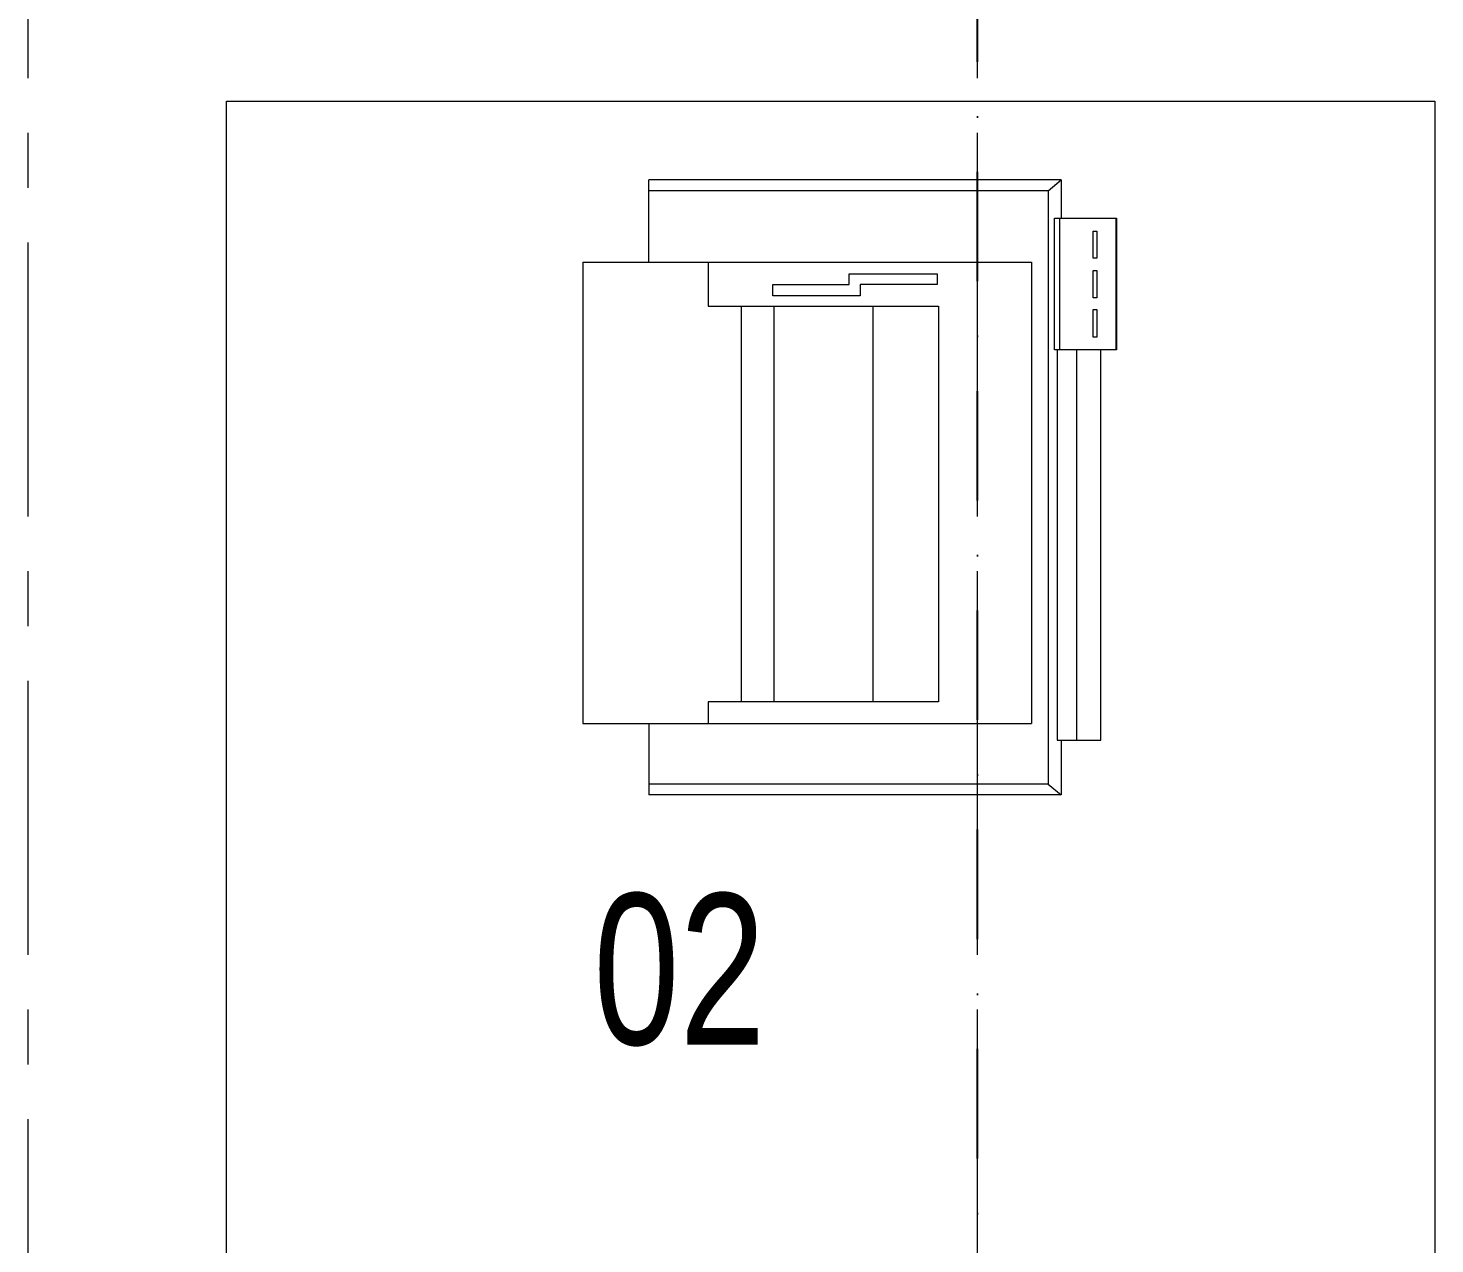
# Model space of a CAD drawing. Header units: millimetres. Extents: x 26027 to 581921, y 7230 to 233891.
# Drawn here: x 480249 to 481064, y 131548 to 132253 of the extents above; entities that cross this region are included whole.
import ezdxf

# ---------------------------------------------------------------- set-up
doc = ezdxf.new("R2010")
doc.units = ezdxf.units.MM
doc.header["$LTSCALE"] = 5
doc.linetypes.add('CENTER', pattern=[50.8, 31.75, -6.35, 6.35, -6.35])
doc.linetypes.add('DASHDOT', pattern=[25.4, 12.7, -6.35, 0, -6.35])
doc.layers.get('0').update_dxf_attribs({"color": 252})
doc.layers.add('axes', color=252, linetype='Continuous')
doc.layers.add('Medical Equipment and Furniture', color=252, linetype='Continuous', lineweight=0)
doc.styles.add('X3G_ENTITY_257CFD', font='swisscl.ttf', dxfattribs={"height": 200})

# ---------------------------------------------------------------- blocks, each defined once
blk = doc.blocks.new('ITPPLT2C-P')
at = {"color": 0}
for p, q in [((0.02286, 0.03177), (0.26184, 0.03177)), ((0.03041, 0.02557), (0.02286, 0.03177)), ((0.02286, 0), (0.02286, 0.03177)), ((0.03041, -0.31823), (0.03041, 0.02557)), ((0.03041, 0.02557), (0.26184, 0.02557)), ((0.26184, -0.00959), (0.26184, 0.03177)), ((0, 0), (0, -0.22622)), ((0.02518, 0), (0, 0)), ((0.01395, 0), (0.01395, -0.22622)), ((0.02518, 0), (0.01395, 0)), ((0.02518, -0.22622), (0.02518, 0)), ((0.0401, -0.27688), (0.0401, -0.00959)), ((0.3, -0.00959), (0.0401, -0.00959)), ((0.22741, -0.02218), (0.22741, -0.00959)), ((0.3, -0.27688), (0.3, -0.00959)), ((0.09395, -0.2515), (0.09395, -0.02218)), ((0.09395, -0.02218), (0.22741, -0.02218)), ((0.13211, -0.2515), (0.13211, -0.02218)), ((0.18945, -0.2515), (0.18945, -0.02218)), ((0.20824, -0.2515), (0.20824, -0.02218)), ((-0.0091, -0.22622), (0.02673, -0.22622)), ((-0.0091, -0.30235), (-0.0091, -0.22622)), ((-0.00872, -0.22622), (0.02363, -0.22622)), ((-0.00872, -0.30235), (-0.00872, -0.22622)), ((0, -0.22622), (0.02518, -0.22622)), ((0.01395, -0.22622), (0.02518, -0.22622)), ((0.02363, -0.22622), (0.02363, -0.30235)), ((0.02673, -0.22622), (0.02673, -0.30235)), ((0.00232, -0.24947), (0.00232, -0.23339)), ((0.00232, -0.23339), (0.00446, -0.23339)), ((0.00446, -0.23339), (0.00446, -0.24947)), ((0.00446, -0.24947), (0.00232, -0.24947)), ((0.22741, -0.2515), (0.09395, -0.2515)), ((0.22741, -0.27688), (0.22741, -0.2515)), ((0.00232, -0.27213), (0.00232, -0.25625)), ((0.00232, -0.25625), (0.00446, -0.25625)), ((0.00446, -0.25625), (0.00446, -0.27213)), ((0.13947, -0.2575), (0.19003, -0.2575)), ((0.13947, -0.26409), (0.13947, -0.2575)), ((0.19003, -0.2575), (0.19003, -0.26409)), ((0.09472, -0.2701), (0.09472, -0.26409)), ((0.09472, -0.26409), (0.13947, -0.26409)), ((0.19003, -0.26409), (0.14567, -0.26409)), ((0.14567, -0.26409), (0.14567, -0.2701)), ((0.00446, -0.27213), (0.00232, -0.27213)), ((0.3, -0.27688), (0.0401, -0.27688)), ((0.14567, -0.2701), (0.09472, -0.2701)), ((0.26184, -0.27688), (0.26184, -0.32462)), ((0.00232, -0.29499), (0.00232, -0.2793)), ((0.00232, -0.2793), (0.00446, -0.2793)), ((0.00446, -0.2793), (0.00446, -0.29499)), ((0.00446, -0.29499), (0.00232, -0.29499)), ((0.02673, -0.30235), (-0.0091, -0.30235)), ((0.02363, -0.30235), (-0.00872, -0.30235)), ((0.02286, -0.32462), (0.02286, -0.30235)), ((0.03041, -0.31823), (0.02286, -0.32462)), ((0.02286, -0.32462), (0.26184, -0.32462)), ((0.03041, -0.31823), (0.26184, -0.31823))]:
    blk.add_line(p, q, dxfattribs=at)

msp = doc.modelspace()

# ---------------------------------------------------------------- linework, layer by layer
at = {"layer": 'axes', "linetype": 'CENTER', "lineweight": 0}
for p, q in [((480248.77, 120285.58, 0), (480248.77, 230811.1, 0)), ((480798.77, 120285.58, 0), (480798.77, 230811.1, 0))]:
    msp.add_line(p, q, dxfattribs=at)
at = {"layer": 'axes', "linetype": 'DASHDOT'}
msp.add_line((480798.77, 120285.58, 0), (480798.77, 230811.1, 0), dxfattribs=at)
at = {"layer": 'Medical Equipment and Furniture', "elevation": 1.24}
msp.add_lwpolyline([(481063.77, 132210.26), (481063.77, 128210.26), (480363.77, 128210.26), (480363.77, 132210.26), (481063.77, 132210.26)], dxfattribs=at)

# ---------------------------------------------------------------- block references
at = {"layer": 'Medical Equipment and Furniture', "extrusion": (1.19875e-18, -8.17187e-07, -1), "xscale": -1000.000000000002, "yscale": 1000.000000000004, "zscale": 1000.000000000003, "rotation": 180}
msp.add_blockref('ITPPLT2C-P', (-480870.2, 131840.01, -1.35), dxfattribs=at)

# ---------------------------------------------------------------- texts
at = {"layer": 'Medical Equipment and Furniture', "insert": (480626.13, 131751.04, 1.24), "char_height": 87.473, "width": 82.5434, "attachment_point": 2, "style": 'X3G_ENTITY_257CFD'}
msp.add_mtext('02', dxfattribs=at)

doc.saveas('drawing.dxf')
